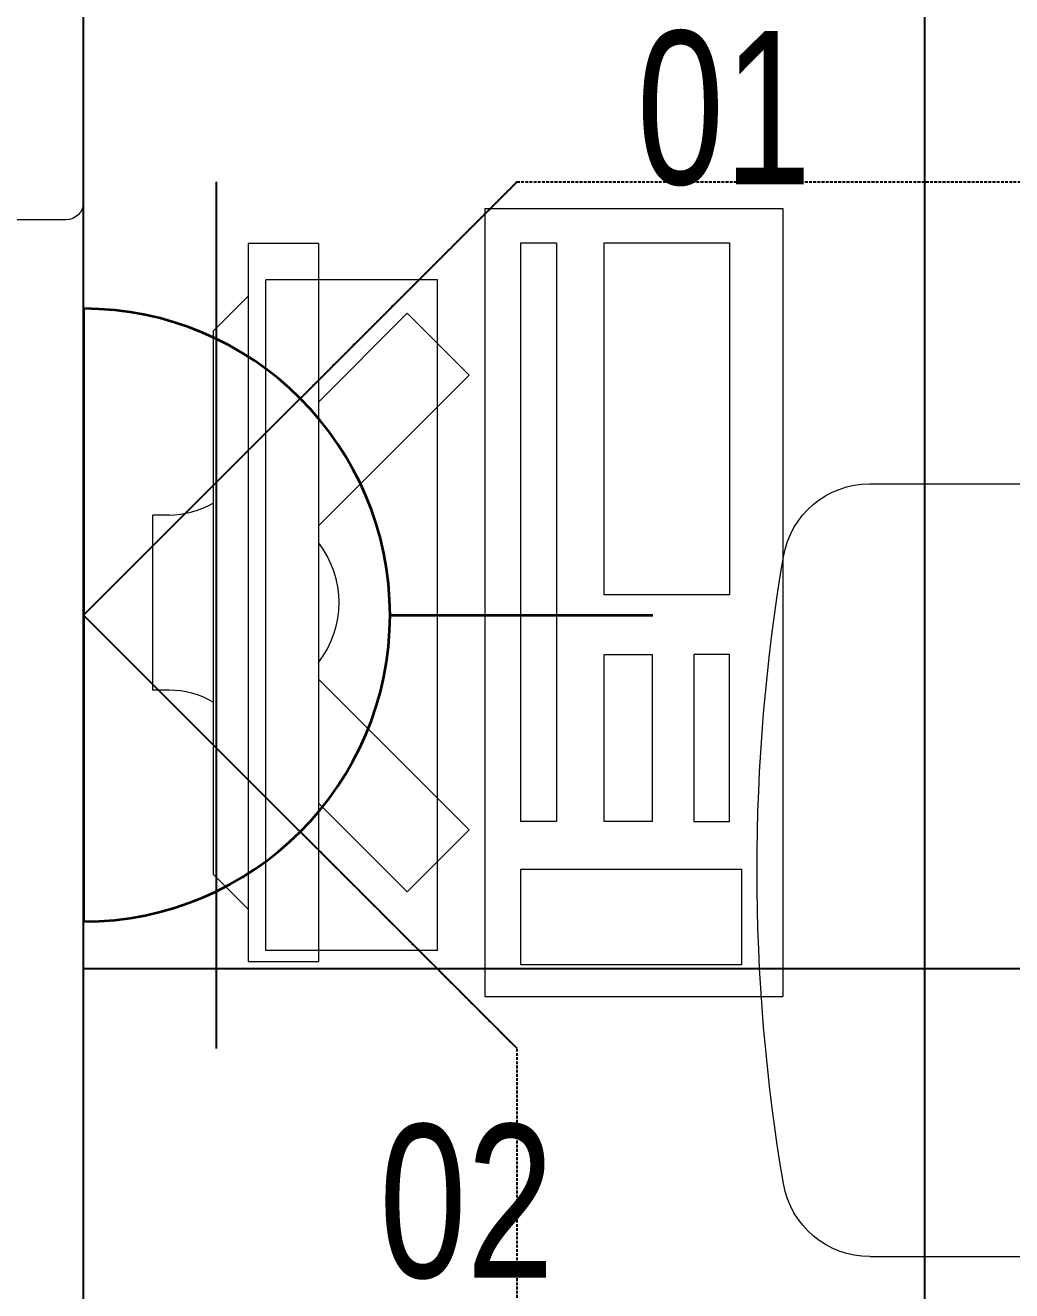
# Model space of a CAD drawing. Extents: x -12260 to 57327, y -29287 to 19916.
# Drawn here: x 19182 to 19745, y 3064 to 3786 of the extents above; entities that cross this region are included whole.
import ezdxf
from ezdxf import colors
from ezdxf.entities.mleader import LeaderData, LeaderLine
from ezdxf.enums import TextEntityAlignment as Align
from ezdxf.math import Vec2, Vec3

# ---------------------------------------------------------------- set-up
doc = ezdxf.new("R2010")
doc.units = 0
doc.header["$LTSCALE"] = 0.25
doc.linetypes.add('DASHDOT', pattern=[25.4, 12.7, -6.35, 0, -6.35])
doc.linetypes.add('HIDDEN', pattern=[9.525, 6.35, -3.175])
for name, color, linetype, lineweight in [('01-First Floor-FUR$0$72_EGR_EQP_TAG', 142, 'Continuous', 5), ('01-First Floor-FUR$0$LOADING', 253, 'Continuous', 5), ('01-First Floor-FUR$0$SANIT', 250, 'Continuous', 5), ('01-First Floor-FUR$0$Walls', 251, 'Continuous', 5), ('E-LITE-CIRC @ 100', 6, 'Continuous', 25), ('E-LITE-CLNG-CNDT', 6, 'DASHDOT', 35), ('E-LITE-EXIT-NUMB', 6, 'Continuous', 25), ('E-POWR-FLOR-CNDT', 6, 'HIDDEN', 25), ('E-POWR-WALL @ 100', 4, 'Continuous', 35)]:
    doc.layers.add(name, color=color, linetype=linetype, lineweight=lineweight)
doc.layers.add('01-First Floor-FUR$0$FALSE CEILING', color=251, linetype='Continuous')
doc.styles.add('01-First Floor-FUR$0$X3G_ENTITY_257CFD', font='swisscl.ttf', dxfattribs={"height": 200})
doc.styles.add('DC_SIMPLEX', font='SIMPLEX.shx', dxfattribs={"width": 0.7})

# ---------------------------------------------------------------- blocks, each defined once
blk = doc.blocks.new('01-First Floor-FUR$0$WC manta')
at = {"layer": '01-First Floor-FUR$0$SANIT'}
for p, q in [((-0.12, 0.19), (0.41, 0.19)), ((-0.13, 0.18), (-0.13, -0.18)), ((0.109, 0.18), (0.109, -0.18)), ((0.239, 0.13), (0.41, 0.13)), ((0.209, 0.1), (0.209, -0.1)), ((0.229, 0.1), (0.229, -0.1)), ((0.05, 0.09), (0.05, -0.09)), ((0.29554, 0.05099), (0.35809, 0.03932)), ((-0.18, 0), (0.65, 0)), ((0.29554, -0.05099), (0.35809, -0.03932)), ((0.239, -0.13), (0.41, -0.13)), ((-0.12, -0.19), (0.41, -0.19))]:
    blk.add_line(p, q, dxfattribs=at)
for centre, radius in [((0.159, 0.07525), 0.01), ((-0.04, 0), 0.02), ((0.159, -0.07525), 0.01)]:
    blk.add_circle(centre, radius, dxfattribs=at)
for centre, radius, start, end in [((-0.12, 0.18), 0.01, 90, 180), ((-0.05, 0.09), 0.1, 0, 90), ((0.119, 0.18), 0.01, 90, 180), ((0.41, 0), 0.19, 270, 90), ((0.239, 0.1), 0.03, 90, 180), ((0.259, 0.1), 0.03, 90, 180), ((0.31466, 0), 0.13, 270, 90), ((0.41, 0), 0.13, 270, 90), ((0.28821, 0.01167), 0.04, 79.42885, 141.52497), ((0.32714, 0.00441), 0.04, 79.42885, 166.41759), ((0.30289, 0), 0.05876, 141.52497, 218.47503), ((0.35075, 0), 0.04, 280.57115, 79.42885), ((0.34538, 0), 0.05876, 166.41759, 193.58241), ((0.32714, -0.00441), 0.04, 193.58241, 280.57115), ((0.28821, -0.01167), 0.04, 218.47503, 280.57115), ((-0.05, -0.09), 0.1, 270, 0), ((0.239, -0.1), 0.03, 180, 270), ((0.259, -0.1), 0.03, 180, 270), ((-0.12, -0.18), 0.01, 180, 270), ((0.119, -0.18), 0.01, 180, 270)]:
    blk.add_arc(centre, radius, start, end, dxfattribs=at)
blk = doc.blocks.new('01-First Floor-FUR$0$ITCWLS1-P')
at = {"layer": '01-First Floor-FUR$0$LOADING'}
for p, q in [((-0.17, 0.45), (-0.17, 0)), ((-0.17, 0.45), (0, 0.45)), ((0, 0.45), (0, 0)), ((-0.26509, 0.43, 0), (-0.30509, 0.43, 0)), ((-0.30509, 0.43, 0), (-0.30509, 0.02, 0)), ((-0.26509, 0.43, 0), (-0.26509, 0.02, 0)), ((-0.14957, 0.43047), (-0.12914, 0.43047)), ((-0.12914, 0.43047), (-0.12914, 0.40893)), ((-0.197, 0.40939), (-0.295, 0.40939)), ((-0.295, 0.02639), (-0.295, 0.40939)), ((-0.197, 0.02639), (-0.197, 0.40939)), ((-0.32509, 0.38, 0), (-0.30509, 0.4, 0)), ((-0.32509, 0.38, 0), (-0.32509, 0.07, 0)), ((-0.35032, 0.275), (-0.35961, 0.275)), ((-0.35961, 0.175), (-0.35961, 0.275)), ((-0.35032, 0.175), (-0.35961, 0.175)), ((-0.32509, 0.07, 0), (-0.30509, 0.05, 0)), ((-0.197, 0.02639), (-0.295, 0.02639)), ((-0.30509, 0.02, 0), (-0.26509, 0.02, 0)), ((-0.17, 0), (0, 0))]:
    blk.add_line(p, q, dxfattribs=at)
at = {"layer": '01-First Floor-FUR$0$LOADING', "extrusion": (2.48281e-10, 3.18408e-10, -1)}
for p, q in [((-0.26509, 0.33952), (-0.21443, 0.39019)), ((-0.17907, 0.35483), (-0.21443, 0.39019)), ((-0.26509, 0.26881), (-0.17907, 0.35483))]:
    blk.add_line(p, q, dxfattribs=at)
at = {"layer": '01-First Floor-FUR$0$LOADING', "extrusion": (2.48281e-10, -3.18408e-10, -1)}
for p, q in [((-0.26509, 0.18119), (-0.17907, 0.09517)), ((-0.26509, 0.11048), (-0.21443, 0.05981)), ((-0.17907, 0.09517), (-0.21443, 0.05981))]:
    blk.add_line(p, q, dxfattribs=at)
at = {"layer": '01-First Floor-FUR$0$LOADING'}
for points in [[(-0.12914, 0.40893), (-0.12914, 0.09996), (-0.14957, 0.09996), (-0.14957, 0.43047)], [(-0.14957, 0.09997), (-0.14957, 0.09997), (-0.14957, 0.09997), (-0.14957, 0.09997), (-0.14957, 0.09997), (-0.14957, 0.09997), (-0.14957, 0.09997), (-0.14957, 0.09997), (-0.14957, 0.09997)], [(-0.14957, 0.09997), (-0.14957, 0.09997), (-0.14957, 0.09997), (-0.14957, 0.09997), (-0.14957, 0.09997), (-0.14957, 0.09997), (-0.14957, 0.09997), (-0.14957, 0.09997), (-0.14957, 0.09997), (-0.14957, 0.09997), (-0.14957, 0.09997), (-0.14957, 0.09997), (-0.14957, 0.09997), (-0.14957, 0.09997), (-0.14957, 0.09997), (-0.14957, 0.09997), (-0.14957, 0.09997), (-0.14957, 0.09997)], [(-0.14957, 0.09996), (-0.14957, 0.09996), (-0.14957, 0.09996), (-0.14957, 0.09996), (-0.14957, 0.09996), (-0.14957, 0.09996), (-0.14957, 0.09996), (-0.14957, 0.09996), (-0.14957, 0.09996), (-0.14957, 0.09996)], [(-0.14957, 0.09996), (-0.14957, 0.09996), (-0.14957, 0.09996), (-0.14957, 0.09996), (-0.14957, 0.09996), (-0.14957, 0.09996), (-0.14957, 0.09996)], [(-0.14957, 0.09997), (-0.14957, 0.09997), (-0.14957, 0.09997), (-0.14957, 0.09997), (-0.14957, 0.09997), (-0.14957, 0.09997), (-0.14957, 0.09997), (-0.14957, 0.09997), (-0.14957, 0.09997), (-0.14957, 0.09997)], [(-0.14957, 0.09997), (-0.14957, 0.09997), (-0.14957, 0.09997), (-0.14957, 0.09997), (-0.14957, 0.09997), (-0.14957, 0.09997), (-0.14957, 0.09997), (-0.14957, 0.09997), (-0.14957, 0.09997), (-0.14957, 0.09997), (-0.14957, 0.09997), (-0.14957, 0.09997), (-0.14957, 0.09997), (-0.14957, 0.09997), (-0.14957, 0.09997)], [(-0.14957, 0.09997), (-0.14957, 0.09997), (-0.14957, 0.09997), (-0.14957, 0.09997), (-0.14957, 0.09997), (-0.14957, 0.09997), (-0.14957, 0.09997), (-0.14957, 0.09997), (-0.14957, 0.09997), (-0.14957, 0.09997)], [(-0.14957, 0.09997), (-0.14957, 0.09997), (-0.14957, 0.09997), (-0.14957, 0.09997), (-0.14957, 0.09997), (-0.14957, 0.09997), (-0.14957, 0.09997), (-0.14957, 0.09997), (-0.14957, 0.09997), (-0.14957, 0.09997)], [(-0.14957, 0.09996), (-0.14957, 0.09996), (-0.14957, 0.09996), (-0.14957, 0.09996), (-0.14957, 0.09996), (-0.14957, 0.09996), (-0.14957, 0.09996), (-0.14957, 0.09996), (-0.14957, 0.09996), (-0.14957, 0.09996), (-0.14957, 0.09996), (-0.14957, 0.09996), (-0.14957, 0.09996), (-0.14957, 0.09996), (-0.14957, 0.09996), (-0.14957, 0.09996), (-0.14957, 0.09996), (-0.14957, 0.09996), (-0.14957, 0.09997), (-0.14957, 0.09997), (-0.14957, 0.09997), (-0.14957, 0.09997), (-0.14957, 0.09997), (-0.14957, 0.09997), (-0.14957, 0.09997), (-0.14957, 0.09997), (-0.14957, 0.09997), (-0.14957, 0.09997), (-0.14957, 0.09997), (-0.14957, 0.09997), (-0.14957, 0.09997), (-0.14957, 0.09997), (-0.14956, 0.09997), (-0.14956, 0.09997), (-0.14956, 0.09997), (-0.14956, 0.09996), (-0.14956, 0.09996), (-0.14956, 0.09996), (-0.14956, 0.09996), (-0.14956, 0.09996), (-0.14956, 0.09996), (-0.14956, 0.09996), (-0.14956, 0.09996), (-0.14956, 0.09996), (-0.14956, 0.09996), (-0.14956, 0.09996), (-0.14956, 0.09996), (-0.14956, 0.09996), (-0.14957, 0.09996), (-0.14957, 0.09996), (-0.14957, 0.09996), (-0.14957, 0.09996), (-0.14957, 0.09996), (-0.14957, 0.09996)], [(-0.14957, 0.09996), (-0.14957, 0.09996), (-0.14957, 0.09996), (-0.14957, 0.09996), (-0.14957, 0.09996), (-0.14957, 0.09996), (-0.14957, 0.09996), (-0.14957, 0.09996), (-0.14957, 0.09996), (-0.14957, 0.09996), (-0.14957, 0.09997), (-0.14957, 0.09997), (-0.14957, 0.09997), (-0.14957, 0.09996), (-0.14957, 0.09996), (-0.14957, 0.09996), (-0.14957, 0.09996), (-0.14957, 0.09996), (-0.14957, 0.09996), (-0.14957, 0.09997), (-0.14957, 0.09997), (-0.14957, 0.09997), (-0.14957, 0.09997), (-0.14957, 0.09997), (-0.14957, 0.09997), (-0.14957, 0.09997), (-0.14957, 0.09997), (-0.14957, 0.09997), (-0.14957, 0.09997), (-0.14957, 0.09997), (-0.14957, 0.09997), (-0.14957, 0.09997), (-0.14957, 0.09997), (-0.14957, 0.09997), (-0.14957, 0.09997), (-0.14957, 0.09997), (-0.14957, 0.09997), (-0.14957, 0.09997), (-0.14957, 0.09997), (-0.14957, 0.09997), (-0.14957, 0.09997), (-0.14957, 0.09997), (-0.14957, 0.09997), (-0.14957, 0.09997), (-0.14957, 0.09997), (-0.14957, 0.09997), (-0.14957, 0.09997), (-0.14957, 0.09997), (-0.14957, 0.09997), (-0.14957, 0.09997), (-0.14957, 0.09997), (-0.14957, 0.09997), (-0.14957, 0.09997), (-0.14957, 0.09997), (-0.14957, 0.09997), (-0.14957, 0.09997), (-0.14957, 0.09997), (-0.14957, 0.09997), (-0.14957, 0.09997), (-0.14957, 0.09997), (-0.14957, 0.09997), (-0.14957, 0.09997), (-0.14957, 0.09997), (-0.14957, 0.09997), (-0.14957, 0.09997), (-0.14957, 0.09997), (-0.14957, 0.09997), (-0.14957, 0.09997), (-0.14957, 0.09997), (-0.14957, 0.09997), (-0.14957, 0.09997), (-0.14957, 0.09997), (-0.14957, 0.09997), (-0.14957, 0.09997), (-0.14957, 0.09997), (-0.14957, 0.09997), (-0.14957, 0.09997), (-0.14957, 0.09997), (-0.14957, 0.09997), (-0.14957, 0.09997), (-0.14956, 0.09997), (-0.14957, 0.09997), (-0.14957, 0.09997), (-0.14957, 0.09997), (-0.14957, 0.09997), (-0.14956, 0.09997), (-0.14957, 0.09997), (-0.14957, 0.09997), (-0.14957, 0.09997), (-0.14957, 0.09997), (-0.14957, 0.09997), (-0.14957, 0.09997), (-0.14957, 0.09997), (-0.14957, 0.09997), (-0.14957, 0.09997), (-0.14957, 0.09997), (-0.14956, 0.09997), (-0.14957, 0.09996), (-0.14957, 0.09996), (-0.14957, 0.09996), (-0.14956, 0.09996), (-0.14957, 0.09996), (-0.14957, 0.09996), (-0.14957, 0.09996), (-0.14957, 0.09996), (-0.14957, 0.09996), (-0.14957, 0.09996), (-0.14957, 0.09996), (-0.14957, 0.09996), (-0.14957, 0.09996), (-0.14957, 0.09996)], [(-0.14957, 0.09996), (-0.14957, 0.09996), (-0.14957, 0.09996), (-0.14957, 0.09996), (-0.14957, 0.09996), (-0.14957, 0.09996), (-0.14957, 0.09996), (-0.14957, 0.09996)], [(-0.14957, 0.09996), (-0.14957, 0.09996), (-0.14957, 0.09996), (-0.14957, 0.09996), (-0.14957, 0.09996), (-0.14957, 0.09996), (-0.14957, 0.09996), (-0.14957, 0.09996), (-0.14957, 0.09996), (-0.14957, 0.09996), (-0.14957, 0.09996), (-0.14957, 0.09996), (-0.14957, 0.09996), (-0.14957, 0.09996), (-0.14957, 0.09996), (-0.14957, 0.09996), (-0.14957, 0.09996), (-0.14957, 0.09996), (-0.14957, 0.09996), (-0.14957, 0.09996), (-0.14957, 0.09996), (-0.14957, 0.09996), (-0.14957, 0.09996), (-0.14957, 0.09996), (-0.14957, 0.09996), (-0.14957, 0.09996), (-0.14957, 0.09996), (-0.14957, 0.09996), (-0.14957, 0.09996), (-0.14957, 0.09996), (-0.14957, 0.09996), (-0.14957, 0.09996), (-0.14957, 0.09996), (-0.14957, 0.09996), (-0.14957, 0.09996), (-0.14957, 0.09996), (-0.14957, 0.09996), (-0.14957, 0.09996), (-0.14957, 0.09996), (-0.14957, 0.09996), (-0.14957, 0.09996), (-0.14957, 0.09996), (-0.14957, 0.09996), (-0.14957, 0.09996), (-0.14957, 0.09996), (-0.14957, 0.09996), (-0.14957, 0.09996), (-0.14957, 0.09996), (-0.14956, 0.09996), (-0.14956, 0.09996), (-0.14956, 0.09996), (-0.14956, 0.09996), (-0.14957, 0.09996), (-0.14957, 0.09996), (-0.14957, 0.09996), (-0.14957, 0.09996), (-0.14957, 0.09996), (-0.14957, 0.09996), (-0.14956, 0.09996), (-0.14957, 0.09996), (-0.14957, 0.09996), (-0.14957, 0.09996), (-0.14957, 0.09996), (-0.14957, 0.09996), (-0.14957, 0.09996), (-0.14957, 0.09996), (-0.14957, 0.09996), (-0.14957, 0.09996), (-0.14957, 0.09996), (-0.14956, 0.09996), (-0.14956, 0.09996), (-0.14957, 0.09996), (-0.14957, 0.09996), (-0.14957, 0.09996), (-0.14957, 0.09996), (-0.14957, 0.09996), (-0.14957, 0.09996), (-0.14957, 0.09996), (-0.14957, 0.09996), (-0.14957, 0.09996), (-0.14957, 0.09996), (-0.14957, 0.09996), (-0.14957, 0.09996), (-0.14957, 0.09996), (-0.14957, 0.09996), (-0.14957, 0.09996), (-0.14957, 0.09996), (-0.14957, 0.09996), (-0.14957, 0.09996)], [(-0.14957, 0.09996), (-0.14957, 0.09996), (-0.14957, 0.09996), (-0.14957, 0.09996), (-0.14957, 0.09996), (-0.14957, 0.09996), (-0.14957, 0.09996), (-0.14957, 0.09996), (-0.14957, 0.09996), (-0.14957, 0.09996), (-0.14957, 0.09996), (-0.14957, 0.09996)], [(-0.14957, 0.09996), (-0.14957, 0.09996), (-0.14956, 0.09996), (-0.14956, 0.09996), (-0.14956, 0.09996), (-0.14956, 0.09996), (-0.14957, 0.09996)], [(-0.14957, 0.09996), (-0.14957, 0.09996), (-0.14957, 0.09996), (-0.14957, 0.09996), (-0.14957, 0.09996), (-0.14957, 0.09996), (-0.14957, 0.09996), (-0.14957, 0.09996), (-0.14957, 0.09996), (-0.14956, 0.09996), (-0.14956, 0.09996), (-0.14956, 0.09996), (-0.14956, 0.09996), (-0.14956, 0.09996), (-0.14956, 0.09996), (-0.14956, 0.09996), (-0.14957, 0.09996)]]:
    blk.add_lwpolyline(points, dxfattribs=at)
for points in [[(-0.1019, 0.43047), (-0.03039, 0.43047), (-0.03039, 0.22944), (-0.1019, 0.22944)], [(-0.1019, 0.19536), (-0.07466, 0.19536), (-0.07466, 0.09996), (-0.1019, 0.09996)], [(-0.03039, 0.19536), (-0.05082, 0.19536), (-0.05082, 0.09996), (-0.03039, 0.09996)], [(-0.14956, 0.09996), (-0.14956, 0.09996), (-0.14956, 0.09996), (-0.14956, 0.09996), (-0.14956, 0.09996), (-0.14956, 0.09996), (-0.14956, 0.09996), (-0.14956, 0.09996), (-0.14957, 0.09996), (-0.14957, 0.09996), (-0.14957, 0.09996), (-0.14957, 0.09996), (-0.14957, 0.09996), (-0.14957, 0.09996), (-0.14957, 0.09996), (-0.14957, 0.09996), (-0.14957, 0.09996), (-0.14957, 0.09996), (-0.14957, 0.09996), (-0.14957, 0.09996), (-0.14957, 0.09996), (-0.14957, 0.09996), (-0.14957, 0.09996), (-0.14957, 0.09996), (-0.14957, 0.09996), (-0.14957, 0.09996), (-0.14957, 0.09996), (-0.14957, 0.09996), (-0.14957, 0.09996), (-0.14957, 0.09996), (-0.14957, 0.09996), (-0.14957, 0.09996), (-0.14957, 0.09996), (-0.14957, 0.09996), (-0.14957, 0.09996), (-0.14957, 0.09996), (-0.14957, 0.09996), (-0.14957, 0.09996), (-0.14957, 0.09996), (-0.14957, 0.09996), (-0.14957, 0.09996), (-0.14957, 0.09996), (-0.14957, 0.09996), (-0.14957, 0.09996), (-0.14957, 0.09996), (-0.14957, 0.09996), (-0.14957, 0.09996), (-0.14957, 0.09996), (-0.14957, 0.09996), (-0.14957, 0.09996), (-0.14957, 0.09996), (-0.14957, 0.09996), (-0.14957, 0.09996), (-0.14957, 0.09996), (-0.14957, 0.09996), (-0.14957, 0.09996), (-0.14957, 0.09996), (-0.14956, 0.09996), (-0.14956, 0.09996), (-0.14956, 0.09996), (-0.14956, 0.09996), (-0.14956, 0.09996), (-0.14956, 0.09996), (-0.14956, 0.09996), (-0.14956, 0.09996), (-0.14956, 0.09996), (-0.14956, 0.09996), (-0.14956, 0.09996), (-0.14956, 0.09996), (-0.14956, 0.09996), (-0.14956, 0.09996), (-0.14956, 0.09996), (-0.14956, 0.09996), (-0.14956, 0.09996), (-0.14956, 0.09996), (-0.14956, 0.09996), (-0.14956, 0.09996), (-0.14956, 0.09996), (-0.14956, 0.09996), (-0.14956, 0.09996), (-0.14956, 0.09996), (-0.14956, 0.09996), (-0.14956, 0.09996), (-0.14956, 0.09996), (-0.14956, 0.09996), (-0.14956, 0.09996), (-0.14956, 0.09996), (-0.14956, 0.09996), (-0.14956, 0.09996), (-0.14957, 0.09996), (-0.14957, 0.09996), (-0.14957, 0.09996), (-0.14957, 0.09996), (-0.14957, 0.09996), (-0.14957, 0.09996), (-0.14957, 0.09996), (-0.14957, 0.09996), (-0.14957, 0.09996), (-0.14957, 0.09996), (-0.14957, 0.09996), (-0.14957, 0.09996), (-0.14957, 0.09996), (-0.14957, 0.09996), (-0.14957, 0.09996), (-0.14957, 0.09996), (-0.14957, 0.09996), (-0.14957, 0.09996), (-0.14957, 0.09996), (-0.14957, 0.09996), (-0.14957, 0.09996), (-0.14957, 0.09996), (-0.14957, 0.09996), (-0.14957, 0.09996), (-0.14957, 0.09996), (-0.14957, 0.09996), (-0.14957, 0.09996), (-0.14957, 0.09996), (-0.14957, 0.09996), (-0.14957, 0.09996), (-0.14957, 0.09996), (-0.14957, 0.09996), (-0.14957, 0.09996), (-0.14957, 0.09996), (-0.14957, 0.09996), (-0.14957, 0.09996), (-0.14957, 0.09996), (-0.14957, 0.09996), (-0.14957, 0.09996), (-0.14957, 0.09996), (-0.14957, 0.09996), (-0.14957, 0.09996), (-0.14957, 0.09996), (-0.14957, 0.09996), (-0.14957, 0.09996), (-0.14957, 0.09996), (-0.14957, 0.09996), (-0.14957, 0.09996), (-0.14957, 0.09996), (-0.14957, 0.09996), (-0.14957, 0.09996), (-0.14957, 0.09996), (-0.14957, 0.09996), (-0.14957, 0.09996), (-0.14957, 0.09996), (-0.14957, 0.09996), (-0.14957, 0.09996), (-0.14957, 0.09996), (-0.14957, 0.09996), (-0.14957, 0.09996), (-0.14957, 0.09996), (-0.14957, 0.09996), (-0.14957, 0.09996), (-0.14957, 0.09996), (-0.14957, 0.09996), (-0.14956, 0.09996), (-0.14956, 0.09996), (-0.14956, 0.09996), (-0.14956, 0.09996), (-0.14956, 0.09996), (-0.14956, 0.09996), (-0.14956, 0.09996), (-0.14956, 0.09996), (-0.14956, 0.09996), (-0.14956, 0.09996), (-0.14956, 0.09996), (-0.14956, 0.09996), (-0.14956, 0.09996), (-0.14956, 0.09996), (-0.14956, 0.09996), (-0.14956, 0.09996), (-0.14956, 0.09996), (-0.14956, 0.09996), (-0.14956, 0.09996), (-0.14956, 0.09996), (-0.14956, 0.09996), (-0.14956, 0.09996), (-0.14956, 0.09996), (-0.14956, 0.09996), (-0.14956, 0.09996), (-0.14956, 0.09996), (-0.14956, 0.09996), (-0.14956, 0.09996), (-0.14956, 0.09996), (-0.14956, 0.09996), (-0.14956, 0.09996), (-0.14956, 0.09996), (-0.14956, 0.09996), (-0.14956, 0.09996), (-0.14956, 0.09996), (-0.14956, 0.09996), (-0.14956, 0.09996), (-0.14956, 0.09996), (-0.14956, 0.09996), (-0.14956, 0.09996), (-0.14956, 0.09996), (-0.14956, 0.09996), (-0.14956, 0.09996), (-0.14956, 0.09996), (-0.14956, 0.09996), (-0.14956, 0.09996), (-0.14956, 0.09996), (-0.14957, 0.09996), (-0.14957, 0.09996), (-0.14957, 0.09996), (-0.14957, 0.09996), (-0.14957, 0.09996), (-0.14957, 0.09996), (-0.14957, 0.09996), (-0.14957, 0.09996), (-0.14957, 0.09996), (-0.14957, 0.09996), (-0.14957, 0.09996), (-0.14957, 0.09996), (-0.14957, 0.09996), (-0.14957, 0.09996), (-0.14957, 0.09996), (-0.14957, 0.09996), (-0.14957, 0.09996), (-0.14957, 0.09996), (-0.14957, 0.09996), (-0.14957, 0.09996), (-0.14957, 0.09996), (-0.14957, 0.09996), (-0.14957, 0.09996), (-0.14957, 0.09996), (-0.14957, 0.09996), (-0.14957, 0.09996), (-0.14957, 0.09996), (-0.14957, 0.09996), (-0.14957, 0.09996), (-0.14957, 0.09996), (-0.14957, 0.09996), (-0.14957, 0.09996), (-0.14957, 0.09996), (-0.14957, 0.09996), (-0.14956, 0.09996), (-0.14956, 0.09996), (-0.14956, 0.09996), (-0.14956, 0.09996), (-0.14956, 0.09996), (-0.14956, 0.09996), (-0.14956, 0.09996), (-0.14956, 0.09996), (-0.14956, 0.09996), (-0.14956, 0.09996), (-0.14956, 0.09996), (-0.14956, 0.09996), (-0.14956, 0.09996), (-0.14956, 0.09996), (-0.14956, 0.09996), (-0.14956, 0.09996), (-0.14956, 0.09996), (-0.14956, 0.09996), (-0.14956, 0.09996), (-0.14956, 0.09996), (-0.14956, 0.09996), (-0.14956, 0.09996), (-0.14956, 0.09996), (-0.14956, 0.09996), (-0.14956, 0.09996), (-0.14956, 0.09996), (-0.14956, 0.09996), (-0.14956, 0.09996), (-0.14956, 0.09996), (-0.14956, 0.09996), (-0.14956, 0.09996), (-0.14956, 0.09996), (-0.14956, 0.09996), (-0.14956, 0.09996), (-0.14956, 0.09996), (-0.14956, 0.09996), (-0.14956, 0.09996), (-0.14956, 0.09996), (-0.14956, 0.09996), (-0.14956, 0.09996), (-0.14956, 0.09996), (-0.14956, 0.09996)], [(-0.14957, 0.09996), (-0.14957, 0.09996), (-0.14957, 0.09996), (-0.14957, 0.09996), (-0.14957, 0.09996), (-0.14957, 0.09996), (-0.14957, 0.09996), (-0.14957, 0.09996), (-0.14957, 0.09996), (-0.14957, 0.09996), (-0.14957, 0.09996), (-0.14957, 0.09996), (-0.14957, 0.09996), (-0.14957, 0.09996), (-0.14957, 0.09996), (-0.14957, 0.09996), (-0.14957, 0.09996), (-0.14957, 0.09996), (-0.14957, 0.09996), (-0.14957, 0.09996), (-0.14957, 0.09996), (-0.14957, 0.09996), (-0.14957, 0.09996), (-0.14957, 0.09996), (-0.14957, 0.09996), (-0.14957, 0.09996), (-0.14957, 0.09996), (-0.14957, 0.09996), (-0.14957, 0.09996), (-0.14957, 0.09996), (-0.14957, 0.09996), (-0.14957, 0.09996), (-0.14957, 0.09996), (-0.14957, 0.09996), (-0.14957, 0.09996), (-0.14957, 0.09996), (-0.14957, 0.09996), (-0.14957, 0.09996), (-0.14957, 0.09996), (-0.14957, 0.09996), (-0.14957, 0.09996), (-0.14957, 0.09996), (-0.14957, 0.09996), (-0.14957, 0.09996), (-0.14957, 0.09996), (-0.14957, 0.09996), (-0.14957, 0.09996), (-0.14957, 0.09996), (-0.14957, 0.09996), (-0.14957, 0.09996), (-0.14957, 0.09996), (-0.14957, 0.09996), (-0.14957, 0.09996), (-0.14957, 0.09996), (-0.14957, 0.09996), (-0.14957, 0.09996), (-0.14957, 0.09996), (-0.14957, 0.09996), (-0.14957, 0.09996), (-0.14957, 0.09996), (-0.14957, 0.09996), (-0.14957, 0.09996), (-0.14957, 0.09996), (-0.14957, 0.09996), (-0.14957, 0.09996), (-0.14957, 0.09996), (-0.14957, 0.09996), (-0.14957, 0.09996), (-0.14957, 0.09996), (-0.14957, 0.09996), (-0.14957, 0.09996), (-0.14957, 0.09996), (-0.14957, 0.09996), (-0.14957, 0.09996), (-0.14957, 0.09996), (-0.14957, 0.09996), (-0.14957, 0.09996), (-0.14957, 0.09996), (-0.14957, 0.09996), (-0.14957, 0.09996), (-0.14957, 0.09996), (-0.14957, 0.09996), (-0.14957, 0.09996), (-0.14957, 0.09996), (-0.14957, 0.09996), (-0.14957, 0.09996), (-0.14957, 0.09996), (-0.14957, 0.09996), (-0.14957, 0.09996), (-0.14957, 0.09996), (-0.14957, 0.09996), (-0.14957, 0.09996), (-0.14957, 0.09996), (-0.14957, 0.09996), (-0.14957, 0.09996), (-0.14957, 0.09996), (-0.14957, 0.09996), (-0.14957, 0.09996), (-0.14957, 0.09996), (-0.14957, 0.09996), (-0.14957, 0.09996), (-0.14957, 0.09996), (-0.14957, 0.09996), (-0.14957, 0.09996), (-0.14957, 0.09996), (-0.14957, 0.09996), (-0.14957, 0.09996), (-0.14957, 0.09996), (-0.14957, 0.09996), (-0.14957, 0.09996), (-0.14957, 0.09996), (-0.14957, 0.09996), (-0.14957, 0.09996), (-0.14957, 0.09996), (-0.14957, 0.09996), (-0.14957, 0.09996), (-0.14957, 0.09996), (-0.14957, 0.09996), (-0.14957, 0.09996), (-0.14957, 0.09996), (-0.14957, 0.09996), (-0.14957, 0.09996), (-0.14957, 0.09996), (-0.14957, 0.09996), (-0.14957, 0.09996), (-0.14957, 0.09996), (-0.14957, 0.09996), (-0.14957, 0.09996), (-0.14957, 0.09996), (-0.14957, 0.09996), (-0.14957, 0.09996), (-0.14957, 0.09996), (-0.14957, 0.09996), (-0.14957, 0.09996), (-0.14957, 0.09996), (-0.14957, 0.09996), (-0.14957, 0.09996), (-0.14957, 0.09996), (-0.14957, 0.09996), (-0.14957, 0.09996), (-0.14957, 0.09996), (-0.14957, 0.09996), (-0.14957, 0.09996), (-0.14957, 0.09996), (-0.14957, 0.09996), (-0.14957, 0.09996), (-0.14957, 0.09996), (-0.14957, 0.09996), (-0.14957, 0.09996), (-0.14957, 0.09996), (-0.14957, 0.09996), (-0.14957, 0.09996), (-0.14957, 0.09996), (-0.14957, 0.09996), (-0.14957, 0.09996), (-0.14957, 0.09996), (-0.14957, 0.09996), (-0.14957, 0.09996), (-0.14957, 0.09996), (-0.14957, 0.09996), (-0.14957, 0.09996), (-0.14957, 0.09996), (-0.14957, 0.09996), (-0.14957, 0.09996), (-0.14957, 0.09996), (-0.14957, 0.09996), (-0.14957, 0.09996), (-0.14957, 0.09996), (-0.14957, 0.09996), (-0.14957, 0.09996), (-0.14957, 0.09996), (-0.14957, 0.09996), (-0.14957, 0.09996), (-0.14957, 0.09996), (-0.14957, 0.09996), (-0.14957, 0.09996), (-0.14957, 0.09996), (-0.14957, 0.09996), (-0.14957, 0.09996), (-0.14957, 0.09996), (-0.14957, 0.09996), (-0.14957, 0.09996), (-0.14957, 0.09996), (-0.14957, 0.09996), (-0.14957, 0.09996), (-0.14957, 0.09996), (-0.14957, 0.09996), (-0.14957, 0.09996), (-0.14957, 0.09996), (-0.14957, 0.09996), (-0.14957, 0.09996), (-0.14957, 0.09996), (-0.14957, 0.09996), (-0.14957, 0.09996), (-0.14957, 0.09996), (-0.14957, 0.09996), (-0.14957, 0.09996), (-0.14957, 0.09996), (-0.14957, 0.09996), (-0.14957, 0.09996), (-0.14957, 0.09996), (-0.14957, 0.09996), (-0.14957, 0.09996), (-0.14957, 0.09996), (-0.14957, 0.09996), (-0.14957, 0.09996), (-0.14957, 0.09996), (-0.14957, 0.09996), (-0.14957, 0.09996), (-0.14957, 0.09996), (-0.14957, 0.09996), (-0.14957, 0.09996), (-0.14957, 0.09996), (-0.14957, 0.09996)], [(-0.14957, 0.09996), (-0.14957, 0.09996), (-0.14957, 0.09996), (-0.14957, 0.09996), (-0.14957, 0.09996), (-0.14957, 0.09996), (-0.14957, 0.09996), (-0.14957, 0.09996), (-0.14957, 0.09996), (-0.14957, 0.09996), (-0.14957, 0.09996), (-0.14957, 0.09996), (-0.14957, 0.09996), (-0.14957, 0.09996), (-0.14957, 0.09996), (-0.14957, 0.09996), (-0.14957, 0.09996), (-0.14957, 0.09996), (-0.14957, 0.09996), (-0.14957, 0.09996), (-0.14957, 0.09996), (-0.14957, 0.09996), (-0.14957, 0.09996), (-0.14957, 0.09996), (-0.14957, 0.09996), (-0.14957, 0.09996), (-0.14957, 0.09996), (-0.14957, 0.09996), (-0.14957, 0.09996), (-0.14957, 0.09996), (-0.14957, 0.09996), (-0.14957, 0.09996), (-0.14957, 0.09996), (-0.14957, 0.09996), (-0.14957, 0.09996), (-0.14957, 0.09996), (-0.14957, 0.09996), (-0.14957, 0.09996), (-0.14957, 0.09996), (-0.14957, 0.09996), (-0.14957, 0.09996), (-0.14957, 0.09996), (-0.14957, 0.09996), (-0.14957, 0.09996), (-0.14957, 0.09996), (-0.14957, 0.09996), (-0.14957, 0.09996), (-0.14957, 0.09996), (-0.14957, 0.09996), (-0.14957, 0.09996), (-0.14957, 0.09996), (-0.14957, 0.09996), (-0.14957, 0.09996), (-0.14957, 0.09996), (-0.14957, 0.09996), (-0.14957, 0.09996), (-0.14957, 0.09996), (-0.14957, 0.09996), (-0.14957, 0.09996), (-0.14957, 0.09996), (-0.14957, 0.09996), (-0.14957, 0.09996), (-0.14957, 0.09996), (-0.14957, 0.09996), (-0.14957, 0.09996), (-0.14957, 0.09996), (-0.14957, 0.09996), (-0.14957, 0.09996), (-0.14957, 0.09996), (-0.14957, 0.09996), (-0.14957, 0.09996), (-0.14957, 0.09996), (-0.14957, 0.09996), (-0.14957, 0.09996), (-0.14957, 0.09996), (-0.14957, 0.09996), (-0.14957, 0.09996), (-0.14957, 0.09996), (-0.14957, 0.09996), (-0.14957, 0.09996), (-0.14957, 0.09996), (-0.14957, 0.09996), (-0.14957, 0.09996), (-0.14957, 0.09996), (-0.14957, 0.09996), (-0.14957, 0.09996), (-0.14957, 0.09996), (-0.14957, 0.09996), (-0.14957, 0.09996), (-0.14957, 0.09996), (-0.14957, 0.09996), (-0.14957, 0.09996), (-0.14957, 0.09996), (-0.14957, 0.09996), (-0.14957, 0.09996), (-0.14957, 0.09996), (-0.14957, 0.09996), (-0.14957, 0.09996), (-0.14957, 0.09996), (-0.14957, 0.09996), (-0.14957, 0.09996), (-0.14957, 0.09996), (-0.14957, 0.09996), (-0.14957, 0.09996), (-0.14957, 0.09996), (-0.14957, 0.09996), (-0.14957, 0.09996), (-0.14957, 0.09996), (-0.14957, 0.09996), (-0.14957, 0.09996), (-0.14957, 0.09996), (-0.14957, 0.09996), (-0.14957, 0.09996), (-0.14957, 0.09996), (-0.14957, 0.09996), (-0.14957, 0.09996), (-0.14957, 0.09996), (-0.14957, 0.09996), (-0.14957, 0.09996), (-0.14957, 0.09996), (-0.14957, 0.09996), (-0.14957, 0.09996), (-0.14957, 0.09996), (-0.14957, 0.09996), (-0.14957, 0.09996), (-0.14957, 0.09996), (-0.14957, 0.09996), (-0.14957, 0.09996), (-0.14957, 0.09996), (-0.14957, 0.09996), (-0.14957, 0.09996), (-0.14957, 0.09996), (-0.14957, 0.09996), (-0.14957, 0.09996), (-0.14957, 0.09996), (-0.14957, 0.09996), (-0.14957, 0.09996), (-0.14957, 0.09996), (-0.14957, 0.09996), (-0.14957, 0.09996), (-0.14957, 0.09996), (-0.14957, 0.09996), (-0.14957, 0.09996), (-0.14957, 0.09996), (-0.14957, 0.09996), (-0.14957, 0.09996), (-0.14957, 0.09996), (-0.14957, 0.09996), (-0.14957, 0.09996), (-0.14957, 0.09996), (-0.14957, 0.09996), (-0.14957, 0.09996), (-0.14957, 0.09996), (-0.14957, 0.09996), (-0.14957, 0.09996), (-0.14957, 0.09996), (-0.14957, 0.09996), (-0.14957, 0.09996), (-0.14957, 0.09996), (-0.14957, 0.09996), (-0.14957, 0.09996), (-0.14957, 0.09996), (-0.14957, 0.09996), (-0.14957, 0.09996), (-0.14957, 0.09996), (-0.14957, 0.09996), (-0.14957, 0.09996), (-0.14957, 0.09996), (-0.14957, 0.09996), (-0.14957, 0.09996), (-0.14957, 0.09996), (-0.14957, 0.09996), (-0.14957, 0.09996), (-0.14957, 0.09996), (-0.14957, 0.09996), (-0.14957, 0.09996), (-0.14957, 0.09996), (-0.14957, 0.09996), (-0.14957, 0.09996), (-0.14957, 0.09996), (-0.14957, 0.09996), (-0.14957, 0.09996), (-0.14957, 0.09996), (-0.14957, 0.09996), (-0.14957, 0.09996), (-0.14957, 0.09996), (-0.14957, 0.09996), (-0.14957, 0.09996), (-0.14957, 0.09996), (-0.14957, 0.09996), (-0.14957, 0.09996), (-0.14957, 0.09996), (-0.14957, 0.09996), (-0.14957, 0.09996), (-0.14957, 0.09996), (-0.14957, 0.09996), (-0.14957, 0.09996), (-0.14957, 0.09996), (-0.14957, 0.09996), (-0.14957, 0.09996), (-0.14957, 0.09996), (-0.14957, 0.09996), (-0.14957, 0.09996), (-0.14957, 0.09996), (-0.14957, 0.09996), (-0.14957, 0.09996), (-0.14957, 0.09996), (-0.14957, 0.09996), (-0.14957, 0.09996), (-0.14957, 0.09996), (-0.14957, 0.09996), (-0.14957, 0.09996), (-0.14957, 0.09996), (-0.14957, 0.09996), (-0.14957, 0.09996), (-0.14957, 0.09996), (-0.14957, 0.09996), (-0.14957, 0.09996), (-0.14957, 0.09996)], [(-0.14957, 0.0727), (-0.02358, 0.0727), (-0.02358, 0.01818), (-0.14957, 0.01818)]]:
    blk.add_lwpolyline(points, close=True, dxfattribs=at)
for centre, radius, start, end in [((-0.35032, 0.325), 0.05, 270, 300.30934), ((-0.3089, 0.225), 0.05564, 321.94311, 38.05689), ((-0.35032, 0.125), 0.05, 59.69066, 90)]:
    blk.add_arc(centre, radius, start, end, dxfattribs=at)
blk = doc.blocks.new('01-First Floor-FUR$0$GF21018-P')
at = {"color": 0}
for p, q in [((-0.2207, 0.47563), (-0.2207, 0.0675)), ((0.22049, 0.47563), (0.22049, 0.0675))]:
    blk.add_line(p, q, dxfattribs=at)
for centre, radius, start, end in [((-0.0001, -0.52948), 1.06948, 80.36712, 99.63288), ((-0.1707, 0.47563), 0.05, 99.63288, 180), ((0.17049, 0.47563), 0.05, 0, 80.36712)]:
    blk.add_arc(centre, radius, start, end, dxfattribs=at)
blk = doc.blocks.new('01-First Floor-FUR')
at = {"layer": '01-First Floor-FUR$0$FALSE CEILING'}
blk.add_line((19695.56, 4530, -0.1), (19695.56, 2629.1, -0.1), dxfattribs=at)
at = {"layer": '01-First Floor-FUR$0$FALSE CEILING', "linetype": 'Continuous'}
blk.add_line((19215.56, 3247.62), (23215.47, 3247.62), dxfattribs=at)
at = {"layer": '01-First Floor-FUR$0$FALSE CEILING', "elevation": 0}
blk.add_lwpolyline([(23215.47, 1447.62), (19215.56, 1447.62), (19215.56, 5010), (23215.47, 5010)], close=True, dxfattribs=at)
at = {"layer": '01-First Floor-FUR$0$LOADING'}
blk.add_line((19695.56, 4530, -0.1), (19695.56, 2629.1, -0.1), dxfattribs=at)
at = {"layer": '01-First Floor-FUR$0$Walls'}
blk.add_line((19215.56, 1447.62), (19215.56, 5010), dxfattribs=at)
at = {"layer": '01-First Floor-FUR$0$LOADING', "extrusion": (8.01373e-06, 1.93988e-16, 1), "xscale": 1000.000000000012, "yscale": 1000.000000000012, "zscale": 1000.000000000012}
blk.add_blockref('01-First Floor-FUR$0$ITCWLS1-P', (19614.76, 3231.47, 0.05), dxfattribs=at)
at = {"layer": '01-First Floor-FUR$0$LOADING', "extrusion": (7.77426e-06, 2.24021e-05, 1), "xscale": -1000, "yscale": 1000.000000000001, "zscale": 1000, "rotation": 90.00141075505213}
blk.add_blockref('01-First Floor-FUR$0$GF21018-P', (20140.04, 3303.57, 0.13), dxfattribs=at)
at = {"layer": '01-First Floor-FUR$0$SANIT', "xscale": -999.9999999999995, "yscale": 999.9999999999995, "zscale": 999.9999999999995}
blk.add_blockref('01-First Floor-FUR$0$WC manta', (19085.56, 3865), dxfattribs=at)
at = {"layer": '01-First Floor-FUR$0$72_EGR_EQP_TAG', "char_height": 87.473, "attachment_point": 2, "style": '01-First Floor-FUR$0$X3G_ENTITY_257CFD'}
for s, insert in [('01', (19581.25, 3782.81, -0.11)), ('02', (19434.29, 3158.5, -0.1))]:
    blk.add_mtext(s, dxfattribs=dict(at, insert=insert))
blk = doc.blocks.new('*U26')
blk.add_line((0, -1.75), (0, -3.25))
blk.add_lwpolyline([(-1.75, 0, 1), (1.75, 0)], format="xyb", close=True)
at = {"layer": 'Defpoints'}
for p, q in [((-2.4749, -2.4749), (0, 0)), ((2.4749, -2.4749), (0, 0)), ((2.4749, -0.7582), (-2.4749, -0.7582))]:
    blk.add_line(p, q, dxfattribs=at)
at = {"layer": 'E-LITE-EXIT-NUMB', "style": 'DC_SIMPLEX', "width": 0.7, "flags": 8}
blk.add_attdef('TYPE', text='', height=2, rotation=360, dxfattribs=at).set_placement((-2.682, 5.2383), align=Align.RIGHT)
blk.add_attdef('CIRCUIT', (2.682, 5.2383), '', height=2, rotation=360, dxfattribs=at)
blk = doc.blocks.new('ARR0W')
at = {"color": 45}
blk.add_ellipse((0, 0), major_axis=(0.4, 0), ratio=0.4, dxfattribs=at)
at = {"color": 45, "ltscale": 0.5}
blk.add_solid([(-1.4, 0.1667), (-0.4, 0), (-1.4, -0.1667)], dxfattribs=at)

msp = doc.modelspace()

# ---------------------------------------------------------------- linework, layer by layer
at = {"layer": 'E-POWR-FLOR-CNDT'}
msp.add_lwpolyline([(19339.31, 3573.06), (19463.05, 3696.81), (20905.44, 3696.81, 0.414214), (21005.44, 3796.81), (21005.44, 4762.51), (21129.19, 4886.26)], format="xyb", dxfattribs=at)
at = {"layer": 'E-POWR-FLOR-CNDT', "elevation": 0}
msp.add_lwpolyline([(21673.38, 1571.37), (21549.63, 1695.11), (19563.05, 1695.11, -0.414214), (19463.05, 1795.11), (19463.05, 3201.83), (19339.31, 3325.58)], format="xyb", dxfattribs=at)

# ---------------------------------------------------------------- block references
at = {"layer": 'E-LITE-CLNG-CNDT'}
msp.add_blockref('01-First Floor-FUR', (0, 0), dxfattribs=at)
at = {"layer": 'E-POWR-WALL @ 100', "xscale": 100, "yscale": 100, "zscale": 100, "rotation": 90.00000000000001}
msp.add_blockref('*U26', (19215.56, 3449.32), dxfattribs=at)

# ---------------------------------------------------------------- leaders
at = {"layer": 'E-LITE-CIRC @ 100'}
ml = msp.add_multileader_mtext('Standard', dxfattribs=at)
ml.set_content('{\\Fdc_el_romans|c0;\\W0.8;TO\\Fromans|c0; \\Fsimplex|c0;LP-F1/S9}', color=256, style='DC_SIMPLEX')
ml.set_leader_properties()
ml.set_arrow_properties(name='ARR0W')
ml.build(insert=Vec2(0, 0))
ml.multileader.update_dxf_attribs({"dogleg_length": 200, "arrow_head_size": 140, "scale": 100})
ctx = ml.context
ctx.base_point, ctx.scale, ctx.char_height, ctx.arrow_head_size, ctx.landing_gap_size, ctx.plane_origin, ctx.plane_x_axis, ctx.plane_y_axis = Vec3(18698.68, 4117.46), 100, 200, 140, 140, Vec3(40358.16, -1173.48), Vec3(1, 0.000001, 0), Vec3(-0.000001, 1, 0)
ctx.text_align_type = 2
notes = []
notes.append((ctx, [(1, (1, 1, 0), (20717.94, 4117.46), (-1, -0.000001, 0), 108.79, [(0, [(20343.58, 4976.15)], 0, [])])]))
ctx.mtext.insert, ctx.mtext.text_direction, ctx.mtext.rotation, ctx.mtext.alignment, ctx.mtext.flow_direction = Vec3(20469.15, 4250.79), Vec3(1, 0.000001, 0), 0.000001, 3, 5
for ctx, leaders in notes:
    for number, flags, end, landing, length, lines in leaders:
        leader = LeaderData()
        leader.index, (leader.has_last_leader_line, leader.has_dogleg_vector, leader.attachment_direction) = number, flags
        leader.last_leader_point, leader.dogleg_vector, leader.dogleg_length = Vec3(end), Vec3(landing), length
        for number, points, colour, breaks in lines:
            line = LeaderLine()
            line.index, line.vertices, line.color, line.breaks = number, Vec3.list(points), colors.encode_raw_color(colour), breaks
            leader.lines.append(line)
        ctx.leaders.append(leader)

doc.saveas('drawing.dxf')
